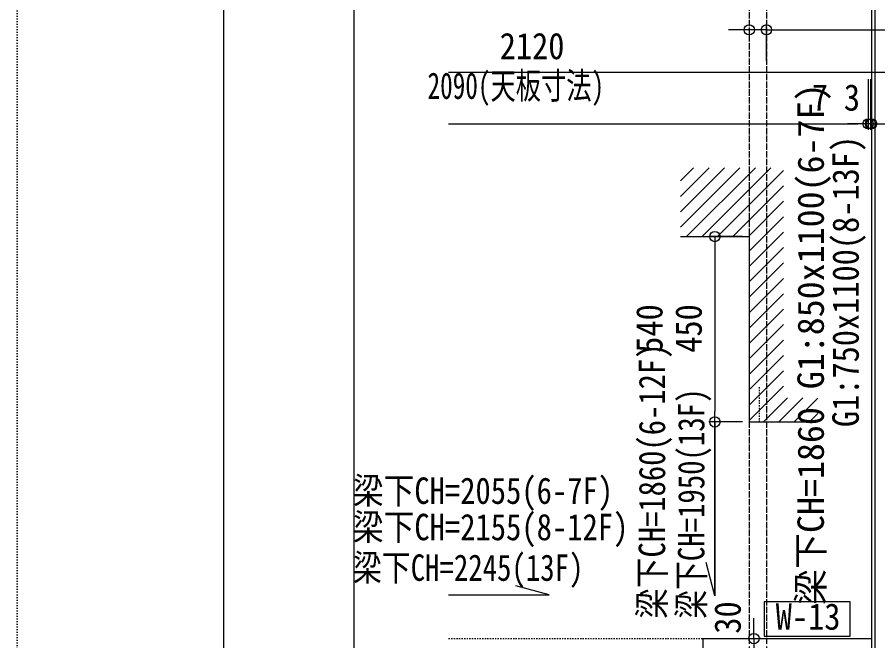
# Model space of a CAD drawing. Units: millimetres at full size, sheet at 1:30. Extents: x -17796 to 21385, y -23279 to 7734.
# Drawn here: x -17796 to -15288, y -4094 to -2278 of the extents above; entities that cross this region are included whole.
import ezdxf
from ezdxf.enums import TextEntityAlignment as Align

# ---------------------------------------------------------------- set-up
doc = ezdxf.new("R2010")
doc.units = ezdxf.units.MM
doc.header["$LTSCALE"] = 30
for name, pattern in [('USER1', [0.26, 0.01, -0.25]), ('USER11', [0.25, 0.125, -0.125]), ('USER8', [0.75, 0.5, -0.25])]:
    doc.linetypes.add(name, pattern=pattern)
for name, color, linetype, lineweight in [('0-0_(S)電灯', 7, 'Continuous', 18), ('0-1_(W)電灯', 253, 'Continuous', 18), ('0-C_0_4P', 4, 'Continuous', 18), ('1-8_CH表記', 2, 'Continuous', 18), ('1-C_鋼製建具', 253, 'USER8', 18), ('2-2_', 7, 'Continuous', 18), ('3-B_仕上線（タイル・', 7, 'Continuous', 18), ('3-D_雲マーク・質疑コ', 3, 'USER11', 18), ('4-4_', 9, 'Continuous', 18), ('4-8_', 9, 'Continuous', 18)]:
    doc.layers.add(name, color=color, linetype=linetype, lineweight=lineweight)
doc.layers.add('4-2_', color=4, linetype='Continuous')
doc.styles.add('ＭＳ ゴシック', font='')
doc.styles.get('ＭＳ ゴシック').set_extended_font_data('MS Gothic')

msp = doc.modelspace()

# ---------------------------------------------------------------- linework, layer by layer
at = {"layer": '0-0_(S)電灯', "color": 4, "linetype": 'USER1'}
msp.add_lwpolyline([(-17795.56, 7734.32), (6866.76, 7734.32), (6866.76, -9684.73), (-17795.56, -9684.73)], close=True, dxfattribs=at)
at = {"layer": '0-0_(S)電灯', "lineweight": 9}
msp.add_lwpolyline([(-17194.4, 7382.42), (6265.6, 7382.42), (6265.6, -9332.83), (-17194.4, -9332.83)], close=True, dxfattribs=at)
at = {"layer": '0-1_(W)電灯', "color": 6}
msp.add_line((-15269.72, -2588.88), (-15299.72, -2588.88), dxfattribs=at)
at = {"layer": '0-C_0_4P'}
for p, q in [((-15308.72, 2632.42), (-15308.72, -4117.58)), ((-15299.22, 2632.42), (-15299.22, -4117.58)), ((-15799.72, -4087.58), (-15308.72, -4087.58)), ((-15799.72, -4087.58), (-15799.72, -4967.58))]:
    msp.add_line(p, q, dxfattribs=at)
at = {"layer": '1-8_CH表記'}
msp.add_line((-16814.88, -4987.58), (-16814.88, 4952.42), dxfattribs=at)
at = {"layer": '1-C_鋼製建具'}
for p, q in [((-15664.72, 3382.42), (-15664.72, -4117.58)), ((-15614.72, 3382.42), (-15614.72, -4117.58))]:
    msp.add_line(p, q, dxfattribs=at)
at = {"layer": '2-2_', "color": 171}
for p, q in [((-15664.72, -2294.39), (-15664.72, -2296.89)), ((-15614.72, -2294.39), (-15614.72, -2296.89)), ((-15614.72, -2403.88), (-15614.72, -2296.89)), ((-15694.72, -2314.39), (-15724.72, -2314.39)), ((-15614.72, -2314.39), (-15664.72, -2314.39)), ((-15584.72, -2314.39), (-15269.72, -2314.39)), ((-15584.72, -2314.39), (-15554.72, -2314.39)), ((-15651.14, -4057.58), (-15651.14, -4027.58)), ((-15651.14, -4087.58), (-15651.14, -4117.58)), ((-15631.14, -4087.58), (-15633.64, -4087.58))]:
    msp.add_line(p, q, dxfattribs=at)
at = {"layer": '2-2_'}
for p, q in [((-15664.72, -2314.39), (-15694.72, -2314.39)), ((-15614.72, -2314.39), (-15584.72, -2314.39)), ((-15614.72, -2314.39), (-15584.72, -2314.39)), ((-15651.14, -4087.58), (-15651.14, -4057.58))]:
    msp.add_line(p, q, dxfattribs=at)
for centre in [(-15664.72, -2314.39), (-15614.72, -2314.39), (-15614.72, -2314.39), (-15651.14, -4087.58)]:
    msp.add_circle(centre, 15, dxfattribs=at)
at = {"layer": '3-B_仕上線（タイル・', "color": 6}
for p, q in [((-16539.72, -2438.13), (-15269.72, -2438.13)), ((-15318.72, -2458.13), (-15318.72, -2605.63)), ((-15318.72, -2458.13), (-15318.72, -2605.63)), ((-15311.72, -2458.13), (-15311.72, -2605.63)), ((-15311.72, -2458.13), (-15311.72, -2605.63)), ((-15308.72, -2458.13), (-15308.72, -2605.63)), ((-16539.72, -2588.13), (-15348.72, -2588.13)), ((-15348.72, -2588.13), (-15378.72, -2588.13)), ((-15341.72, -2588.13), (-15371.72, -2588.13)), ((-15311.72, -2588.13), (-15318.72, -2588.13)), ((-15308.72, -2588.13), (-15311.72, -2588.13))]:
    msp.add_line(p, q, dxfattribs=at)
at = {"layer": '3-B_仕上線（タイル・'}
for p, q in [((-15318.72, -2588.13), (-15348.72, -2588.13)), ((-15318.72, -2588.13), (-15348.72, -2588.13)), ((-15311.72, -2588.13), (-15341.72, -2588.13)), ((-15311.72, -2588.13), (-15281.72, -2588.13)), ((-15308.72, -2588.13), (-15278.72, -2588.13))]:
    msp.add_line(p, q, dxfattribs=at)
for centre in [(-15318.72, -2588.13), (-15318.72, -2588.13), (-15311.72, -2588.13), (-15311.72, -2588.13), (-15308.72, -2588.13)]:
    msp.add_circle(centre, 15, dxfattribs=at)
at = {"layer": '3-D_雲マーク・質疑コ'}
for p, q in [((-15664.72, -1002.58), (-15664.72, -4087.58)), ((-15614.72, -1002.58), (-15614.72, -4087.58)), ((-16539.72, -4087.58), (-15799.72, -4087.58))]:
    msp.add_line(p, q, dxfattribs=at)
at = {"layer": '4-4_', "color": 2}
msp.add_lwpolyline([(-15621.23, -4080), (-15371.23, -4080), (-15371.23, -3980), (-15621.23, -3980)], close=True, dxfattribs=at)
at = {"layer": '4-8_', "color": 2}
for p, q in [((-15864.72, -2754.64), (-15826.54, -2716.45)), ((-15864.72, -2799.54), (-15781.63, -2716.45)), ((-15864.72, -2844.44), (-15736.73, -2716.45)), ((-15864.72, -2889.34), (-15691.83, -2716.45)), ((-15846.93, -2916.45), (-15646.93, -2716.45)), ((-15802.03, -2916.45), (-15602.03, -2716.45)), ((-15757.13, -2916.45), (-15564.72, -2724.05)), ((-15712.23, -2916.45), (-15564.72, -2768.95)), ((-15667.33, -2916.45), (-15564.72, -2813.85)), ((-15664.72, -2958.75), (-15564.72, -2858.75)), ((-15664.72, -3003.65), (-15564.72, -2903.65)), ((-15684.72, -2916.45), (-15782.22, -2916.45)), ((-15764.72, -2946.45), (-15764.72, -3426.45)), ((-15664.72, -3048.55), (-15564.72, -2948.55)), ((-15664.72, -3093.46), (-15564.72, -2993.46)), ((-15664.72, -3138.36), (-15564.72, -3038.36)), ((-15664.72, -3183.26), (-15564.72, -3083.26)), ((-15664.72, -3228.16), (-15564.72, -3128.16)), ((-15664.72, -3273.06), (-15564.72, -3173.06)), ((-15664.72, -3317.96), (-15564.72, -3217.96)), ((-15664.72, -3362.86), (-15564.72, -3262.86)), ((-15664.72, -3407.76), (-15564.72, -3307.76)), ((-15664.72, -3452.67), (-15564.72, -3352.67)), ((-15623.61, -3456.45), (-15553.61, -3386.45)), ((-15578.71, -3456.45), (-15508.71, -3386.45)), ((-15533.81, -3456.45), (-15464.72, -3387.37)), ((-15488.91, -3456.45), (-15464.72, -3432.27)), ((-15684.72, -3456.45), (-15782.22, -3456.45))]:
    msp.add_line(p, q, dxfattribs=at)
at = {"layer": '4-8_', "color": 7}
for p, q in [((-15764.72, -2916.45), (-15764.72, -2946.45)), ((-15764.72, -3456.45), (-15764.72, -3426.45))]:
    msp.add_line(p, q, dxfattribs=at)
at = {"layer": '4-8_', "color": 2, "linetype": 'USER11'}
msp.add_line((-15634.72, -3456.45), (-15634.72, -3351.78), dxfattribs=at)
at = {"layer": '4-8_', "color": 2}
for points in [[(-15864.72, -2916.45), (-15664.72, -2916.45), (-15664.72, -3456.45), (-15464.72, -3456.45)], [(-15764.72, -3962.84), (-15764.72, -3456.45), (-15764.72, -3962.84), (-15790.61, -3866.24)], [(-16539.72, -3959.9), (-16247.43, -3959.9), (-16344.02, -3934.02)]]:
    msp.add_lwpolyline(points, dxfattribs=at)
at = {"layer": '4-8_', "color": 7}
for centre in [(-15764.72, -2916.45), (-15764.72, -3456.45)]:
    msp.add_circle(centre, 15, dxfattribs=at)

# ---------------------------------------------------------------- texts
at = {"layer": '2-2_', "color": 9, "style": 'ＭＳ ゴシック', "width": 0.9}
msp.add_text('30', height=76.98, rotation=90, dxfattribs=at).set_placement((-15666.34, -4073.19), align=Align.BOTTOM_LEFT)
at = {"layer": '3-B_仕上線（タイル・', "color": 9, "style": 'ＭＳ ゴシック'}
for s, height, width, p in [('2120', 76.98, 0.9, (-16391.15, -2422.93)), ('2090(天板寸法)', 76.97, 0.7, (-16601.21, -2538.65)), ('7', 76.98, 0.9, (-15482.8, -2572.93)), ('3', 76.98, 0.9, (-15389.36, -2572.93))]:
    msp.add_text(s, height=height, dxfattribs=dict(at, width=width)).set_placement(p, align=Align.BOTTOM_LEFT)
at = {"layer": '4-2_', "style": 'ＭＳ ゴシック'}
msp.add_text('梁下CH=1860 G1:850x1100(6-7F)', height=76.97, rotation=90, dxfattribs=at).set_placement((-15424.4, -3989.86), align=Align.BOTTOM_LEFT)
at = {"layer": '4-2_', "style": 'ＭＳ ゴシック', "width": 0.9}
msp.add_text('           G1:750x1100(8-13F)', height=76.97, rotation=90, dxfattribs=at).set_placement((-15322.83, -3989.86), align=Align.BOTTOM_LEFT)
at = {"layer": '4-4_', "color": 2, "style": 'ＭＳ ゴシック', "width": 0.9}
msp.add_text('W-13', height=76.97, dxfattribs=at).set_placement((-15587.66, -4084.8), align=Align.BOTTOM_LEFT)
at = {"layer": '4-8_', "style": 'ＭＳ ゴシック'}
for s, height, width, p in [('540', 76.98, 0.9, (-15894.12, -3255.02)), ('450', 76.98, 0.9, (-15779.92, -3255.02)), ('梁下CH=1860(6-12F)', 76.97, 0.85, (-15886.44, -4029.8)), ('梁下CH=1950(13F)', 76.97, 0.8, (-15772.24, -4029.8))]:
    msp.add_text(s, height=height, rotation=90, dxfattribs=dict(at, width=width)).set_placement(p, align=Align.BOTTOM_LEFT)
for s, width, p in [('梁下CH=2055(6-7F)', 0.85, (-16818.15, -3718.19)), ('梁下CH=2155(8-12F)', 0.85, (-16818.15, -3824.07)), ('梁下CH=2245(13F)', 0.8, (-16818.15, -3942.34))]:
    msp.add_text(s, height=76.97, dxfattribs=dict(at, width=width)).set_placement(p, align=Align.BOTTOM_LEFT)

doc.saveas('drawing.dxf')
